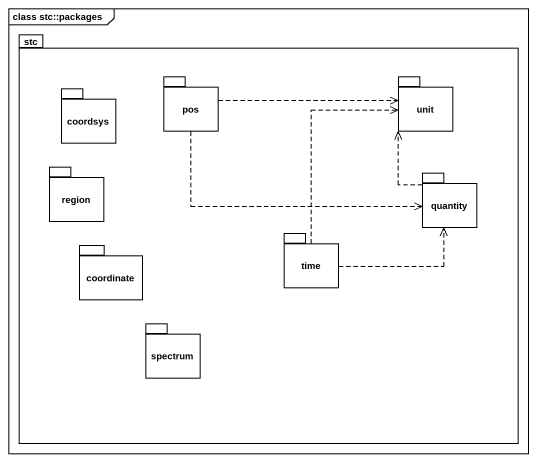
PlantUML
@startuml
mainframe class stc::packages
package stc {
  package coordsys {
  }
  package pos {
  }
  package unit {
  }
  package region {
  }
  package quantity {
  }
  package coordinate {
  }
  package time {
  }
  package spectrum {
  }
}
pos .right.> unit
pos .right.> quantity
quantity .up.> unit
time .up.> unit
time .right.> quantity
@enduml
